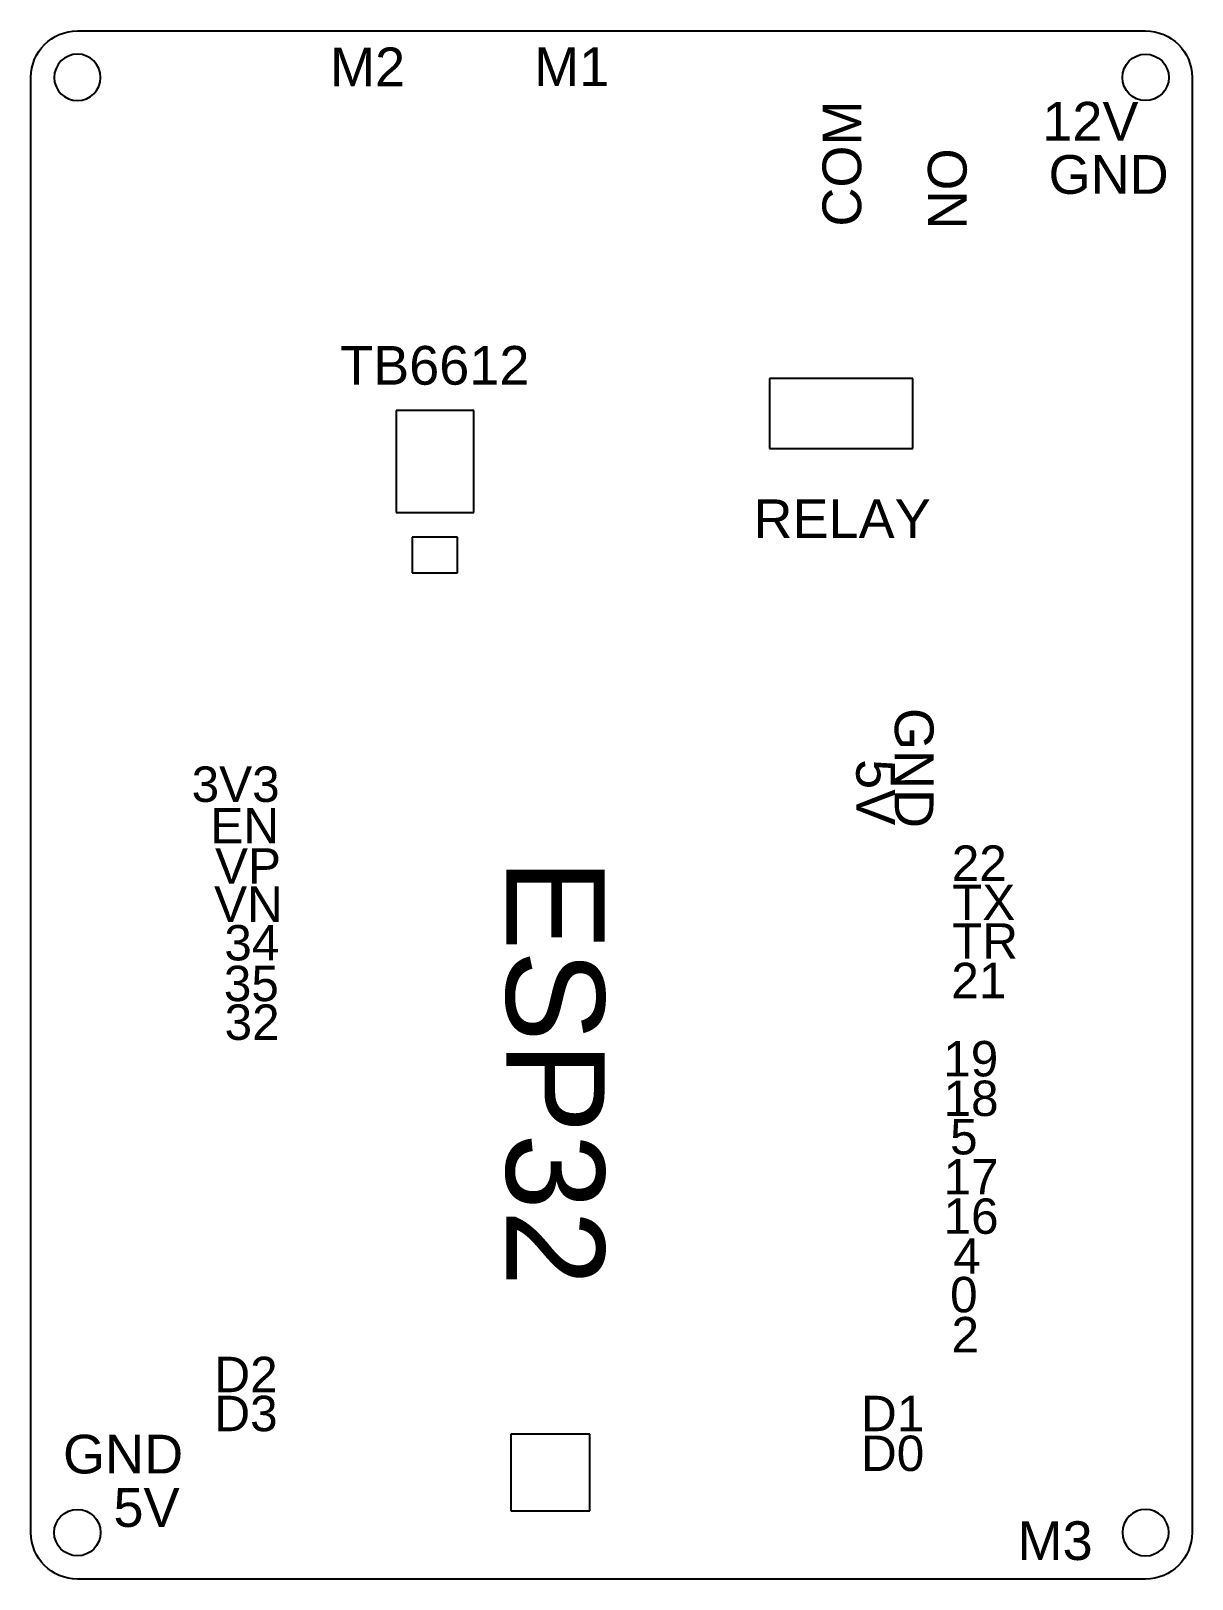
# Model space of a CAD drawing. Extents: x -3 to 72, y 144 to 244.
import ezdxf

# ---------------------------------------------------------------- set-up
doc = ezdxf.new("R2010")
doc.units = 0
for name, color, linetype in [('DEFAULT', 7, 'CONTINUOUS'), ('LARGE_HOLES', 7, 'CONTINUOUS'), ('SILKMASK', 7, 'CONTINUOUS')]:
    doc.layers.add(name, color=color, linetype=linetype)
doc.styles.add('DEFAULT', font='arial.ttf')

msp = doc.modelspace()

# ---------------------------------------------------------------- linework, layer by layer
at = {"layer": 'DEFAULT'}
for p, q in [((0, 244), (69, 244)), ((-3, 147), (-3, 241)), ((72, 241), (72, 147)), ((69, 144), (0, 144))]:
    msp.add_line(p, q, dxfattribs=at)
at = {"layer": 'DEFAULT', "extrusion": (0, 0, -1)}
for centre, start, end in [((0, 241), 0, 90), ((-69, 241), 90, 180), ((0, 147), 270, 0), ((-69, 147), 180, 270)]:
    msp.add_arc(centre, 3, start, end, dxfattribs=at)
at = {"layer": 'LARGE_HOLES', "extrusion": (0, 0, -1)}
for centre in [(0, 241), (-69, 147)]:
    msp.add_circle(centre, 1.5, dxfattribs=at)
at = {"layer": 'LARGE_HOLES'}
for centre in [(69, 241), (0, 147)]:
    msp.add_circle(centre, 1.5, dxfattribs=at)
at = {"layer": 'SILKMASK'}
for p, q in [((53.97, 221.55), (44.71, 221.55)), ((44.71, 221.55), (44.71, 217.03)), ((53.97, 217.03), (53.97, 221.55)), ((25.6, 219.49), (20.58, 219.49)), ((20.58, 219.49), (20.58, 212.9)), ((25.6, 212.9), (25.6, 219.49)), ((44.71, 217.03), (53.97, 217.03)), ((20.58, 212.9), (25.6, 212.9)), ((24.56, 211.3), (21.62, 211.3)), ((21.62, 211.3), (21.62, 209)), ((24.56, 209), (24.56, 211.3)), ((21.62, 209), (24.56, 209)), ((33.1, 153.36), (28, 153.36)), ((28, 153.36), (28, 148.4)), ((33.1, 148.4), (33.1, 153.36)), ((28, 148.4), (33.1, 148.4))]:
    msp.add_line(p, q, dxfattribs=at)

# ---------------------------------------------------------------- texts
at = {"layer": 'SILKMASK', "style": 'DEFAULT'}
for s, height, p in [('M2', 2.5, (16.32, 240.43)), ('M1', 2.5, (29.5, 240.44)), ('12V', 2.5, (62.33, 236.92)), ('GND', 2.5, (62.73, 233.48)), ('TB6612', 2.5, (16.97, 221.15)), ('RELAY', 2.5, (43.67, 211.24)), ('3V3', 2.287, (7.38, 194.2)), ('EN', 2.287, (8.59, 191.52)), ('VP', 2.287, (8.89, 188.92)), ('22', 2.287, (56.48, 189.1)), ('VN', 2.287, (8.83, 186.45)), ('TX', 2.287, (56.5, 186.57)), ('34', 2.287, (9.49, 183.96)), ('TR', 2.287, (56.5, 184.07)), ('35', 2.287, (9.46, 181.33)), ('21', 2.287, (56.45, 181.52)), ('32', 2.287, (9.51, 178.83)), ('19', 2.287, (55.93, 176.47)), ('18', 2.287, (55.95, 173.91)), ('5', 2.29, (56.37, 171.43)), ('17', 2.287, (55.95, 168.84)), ('16', 2.287, (55.95, 166.3)), ('4', 2.29, (56.57, 163.72)), ('0', 2.29, (56.37, 161.23)), ('2', 2.29, (56.46, 158.64)), ('D2', 2.287, (8.85, 156.07)), ('D3', 2.287, (8.85, 153.55)), ('D1', 2.287, (50.62, 153.55)), ('GND', 2.5, (-0.93, 150.82)), ('D0', 2.287, (50.62, 150.98)), ('5V', 2.5, (2.33, 147.37)), ('M3', 2.5, (60.73, 145.23))]:
    msp.add_text(s, height=height, dxfattribs=at).set_placement(p)
for s, height, rotation, p in [('COM', 2.5, 90, (50.63, 231.36)), ('NO', 2.5, 90, (57.44, 231.18)), ('GND', 2.5, 270, (52.8, 200.27)), ('5V', 2.5, 270, (50.31, 196.96)), ('ESP32', 6.351, 270, (27.7, 190.54))]:
    msp.add_text(s, height=height, rotation=rotation, dxfattribs=at).set_placement(p)

doc.saveas('drawing.dxf')
